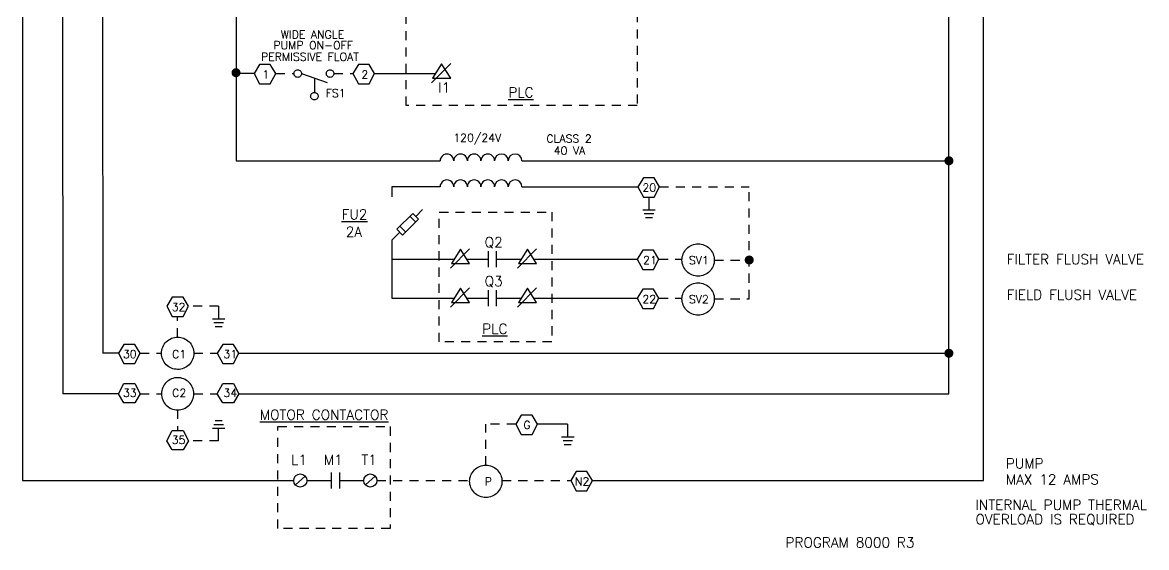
# Model space of a CAD drawing. Extents: x -283 to 170, y -177 to 25.
# Drawn here: x -203.93 to -188.42, y -177.02 to -169.78 of the extents above; entities that cross this region are included whole.
import ezdxf
from ezdxf.enums import TextEntityAlignment as Align

# ---------------------------------------------------------------- set-up
doc = ezdxf.new("R2010")
doc.units = 0
doc.header["$LTSCALE"] = 0.125
doc.header["$MEASUREMENT"] = 0
doc.linetypes.add('DASHED', pattern=[0.75, 0.5, -0.25])
doc.linetypes.add('EJE ESC 25 000$0${ Gas Line }', pattern=[0])
doc.layers.add('ASHADE', color=7, linetype='CONTINUOUS')
doc.styles.get("Standard").update_dxf_attribs({"font": 'simplex.shx', "height": 0.08})

msp = doc.modelspace()

# ---------------------------------------------------------------- linework, layer by layer
at = {"layer": 'ASHADE'}
for p, q in [((-191.145, -174.901), (-191.145, -159.385)), ((-190.668, -176.098), (-190.668, -159.385)), ((-203.929, -160.361), (-203.929, -176.098)), ((-203.381, -160.361), (-203.372, -174.901)), ((-202.831, -160.361), (-202.822, -174.341)), ((-200.978, -163.099), (-200.978, -171.685)), ((-198.02, -170.34), (-198.284, -170.609)), ((-200.733, -170.481), (-200.982, -170.481)), ((-200.078, -170.481), (-199.723, -170.606)), ((-199.901, -170.543), (-199.901, -170.742)), ((-199.07, -170.481), (-198.229, -170.481)), ((-200.978, -171.685), (-198.166, -171.685)), ((-197.037, -171.685), (-191.145, -171.685)), ((-198.166, -172.043), (-198.834, -172.043)), ((-198.834, -172.043), (-198.834, -172.181)), ((-197.037, -172.043), (-195.436, -172.043)), ((-195.286, -172.186), (-195.286, -172.361)), ((-198.582, -172.448), (-198.504, -172.527)), ((-198.503, -172.452), (-198.408, -172.357)), ((-195.369, -172.361), (-195.197, -172.361)), ((-195.348, -172.411), (-195.218, -172.411)), ((-195.332, -172.469), (-195.234, -172.469)), ((-198.721, -172.587), (-198.642, -172.665)), ((-198.834, -172.782), (-198.723, -172.672)), ((-198.834, -172.782), (-198.834, -173.582)), ((-197.76, -172.899), (-198.024, -173.168)), ((-196.835, -172.899), (-197.099, -173.168)), ((-198.834, -173.044), (-197.972, -173.044)), ((-197.798, -173.044), (-197.501, -173.044)), ((-197.39, -173.044), (-197.047, -173.044)), ((-196.873, -173.044), (-195.445, -173.044)), ((-197.76, -173.437), (-198.024, -173.706)), ((-196.835, -173.437), (-197.099, -173.706)), ((-201.224, -173.692), (-201.224, -173.866)), ((-198.834, -173.582), (-197.972, -173.582)), ((-197.798, -173.582), (-197.501, -173.582)), ((-197.39, -173.582), (-197.047, -173.582)), ((-196.873, -173.582), (-195.445, -173.582)), ((-201.307, -173.867), (-201.135, -173.867)), ((-201.286, -173.917), (-201.156, -173.917)), ((-201.27, -173.974), (-201.172, -173.974)), ((-202.604, -174.341), (-202.822, -174.341)), ((-202.604, -174.901), (-203.372, -174.901)), ((-201.27, -175.267), (-201.172, -175.267)), ((-201.307, -175.374), (-201.135, -175.374)), ((-201.286, -175.325), (-201.156, -175.325)), ((-201.224, -175.55), (-201.224, -175.375)), ((-196.408, -175.319), (-196.408, -175.494)), ((-196.491, -175.495), (-196.318, -175.495)), ((-196.47, -175.544), (-196.34, -175.544)), ((-196.453, -175.602), (-196.356, -175.602)), ((-200.163, -176.158), (-200.027, -176.038)), ((-199.197, -176.158), (-199.061, -176.038)), ((-203.929, -176.098), (-200.185, -176.098)), ((-200.004, -176.098), (-199.667, -176.098)), ((-199.556, -176.098), (-199.22, -176.098)), ((-196.065, -176.098), (-190.668, -176.098))]:
    msp.add_line(p, q, dxfattribs=at)
at = {"layer": 'ASHADE', "linetype": 'DASHED', "ltscale": 2}
for p, q in [((-200.434, -170.481), (-200.182, -170.481)), ((-199.632, -170.481), (-199.369, -170.481)), ((-195.137, -172.043), (-193.903, -172.043)), ((-193.903, -173.592), (-193.903, -172.043)), ((-195.146, -173.044), (-194.828, -173.044)), ((-194.382, -173.054), (-193.903, -173.054)), ((-201.224, -173.692), (-201.638, -173.692)), ((-195.146, -173.582), (-194.828, -173.582)), ((-194.382, -173.592), (-193.903, -173.592)), ((-201.788, -174.118), (-201.788, -173.835)), ((-202.305, -174.341), (-202.011, -174.341)), ((-201.565, -174.341), (-201.24, -174.341)), ((-202.305, -174.901), (-202.011, -174.901)), ((-201.565, -174.901), (-201.24, -174.901)), ((-201.788, -175.123), (-201.788, -175.406)), ((-197.535, -175.885), (-197.535, -175.319)), ((-197.121, -175.319), (-197.535, -175.319)), ((-201.224, -175.55), (-201.638, -175.55)), ((-199.038, -176.098), (-197.757, -176.098)), ((-197.312, -176.098), (-196.364, -176.098))]:
    msp.add_line(p, q, dxfattribs=at)
at = {"layer": 'ASHADE', "ltscale": 0.25}
for p, q in [((-200.941, -174.341), (-191.145, -174.341)), ((-200.941, -174.901), (-191.145, -174.901))]:
    msp.add_line(p, q, dxfattribs=at)
at = {"layer": 'ASHADE', "linetype": 'EJE ESC 25 000$0${ Gas Line }', "ltscale": 2}
msp.add_line((-196.408, -175.319), (-196.822, -175.319), dxfattribs=at)
at = {"layer": 'ASHADE', "linetype": 'DASHED', "ltscale": 2}
msp.add_lwpolyline([(-195.447, -166.946), (-195.447, -170.921), (-198.635, -170.921), (-198.635, -162.583), (-195.447, -162.583), (-195.447, -163.025)], dxfattribs=at)
at = {"layer": 'ASHADE', "const_width": 0.0625}
for points in [[(-201.013, -170.469, 1), (-200.951, -170.469, 1)], [(-191.176, -171.685, 1), (-191.114, -171.685, 1)], [(-193.931, -173.054, 1), (-193.869, -173.054, 1)], [(-191.176, -174.341, 1), (-191.114, -174.341, 1)]]:
    msp.add_lwpolyline(points, format="xyb", close=True, dxfattribs=at)
at = {"layer": 'ASHADE'}
for points in [[(-200.509, -170.624), (-200.434, -170.481), (-200.509, -170.357), (-200.658, -170.357), (-200.733, -170.481), (-200.658, -170.624)], [(-199.144, -170.624), (-199.07, -170.481), (-199.144, -170.357), (-199.294, -170.357), (-199.369, -170.481), (-199.294, -170.624)], [(-198.146, -170.346), (-198.27, -170.545), (-198.02, -170.545)], [(-195.212, -172.186), (-195.137, -172.043), (-195.212, -171.92), (-195.361, -171.92), (-195.436, -172.043), (-195.361, -172.186)], [(-198.765, -172.63), (-198.544, -172.41), (-198.466, -172.489), (-198.686, -172.709)], [(-197.885, -172.905), (-198.009, -173.104), (-197.76, -173.104)], [(-196.96, -172.905), (-197.084, -173.104), (-196.835, -173.104)], [(-195.221, -173.187), (-195.146, -173.044), (-195.221, -172.92), (-195.37, -172.92), (-195.445, -173.044), (-195.37, -173.187)], [(-197.885, -173.443), (-198.009, -173.642), (-197.76, -173.642)], [(-196.96, -173.443), (-197.084, -173.642), (-196.835, -173.642)], [(-195.221, -173.725), (-195.146, -173.582), (-195.221, -173.458), (-195.37, -173.458), (-195.445, -173.582), (-195.37, -173.725)], [(-201.713, -173.835), (-201.638, -173.692), (-201.713, -173.568), (-201.862, -173.568), (-201.937, -173.692), (-201.862, -173.835)], [(-202.379, -174.484), (-202.305, -174.341), (-202.379, -174.218), (-202.529, -174.218), (-202.604, -174.341), (-202.529, -174.484)], [(-201.015, -174.484), (-200.941, -174.341), (-201.015, -174.218), (-201.165, -174.218), (-201.24, -174.341), (-201.165, -174.484)], [(-202.379, -174.757), (-202.305, -174.901), (-202.379, -175.024), (-202.529, -175.024), (-202.604, -174.901), (-202.529, -174.757)], [(-201.015, -174.757), (-200.941, -174.901), (-201.015, -175.024), (-201.165, -175.024), (-201.24, -174.901), (-201.165, -174.757)], [(-196.897, -175.463), (-196.822, -175.319), (-196.897, -175.196), (-197.046, -175.196), (-197.121, -175.319), (-197.046, -175.463)], [(-201.713, -175.406), (-201.638, -175.55), (-201.713, -175.673), (-201.862, -175.673), (-201.937, -175.55), (-201.862, -175.406)], [(-196.14, -176.241), (-196.065, -176.098), (-196.14, -175.975), (-196.289, -175.975), (-196.364, -176.098), (-196.289, -176.241)]]:
    msp.add_lwpolyline(points, close=True, dxfattribs=at)
for points in [[(-200.13, -170.429, -0.098491), (-200.11, -170.433, -0.098491), (-200.093, -170.444, -0.098491), (-200.082, -170.461, -0.098491), (-200.078, -170.481, -0.098491), (-200.082, -170.501, -0.098491), (-200.093, -170.517, -0.098491), (-200.11, -170.529, -0.098491), (-200.13, -170.533, -0.098491), (-200.15, -170.529, -0.098491), (-200.167, -170.517, -0.098491), (-200.178, -170.501, -0.098491), (-200.182, -170.481, -0.098491), (-200.178, -170.461, -0.098491), (-200.167, -170.444, -0.098491), (-200.15, -170.433, -0.098491)], [(-199.684, -170.429, -0.098491), (-199.664, -170.433, -0.098491), (-199.647, -170.444, -0.098491), (-199.636, -170.461, -0.098491), (-199.632, -170.481, -0.098491), (-199.636, -170.501, -0.098491), (-199.647, -170.517, -0.098491), (-199.664, -170.529, -0.098491), (-199.684, -170.533, -0.098491), (-199.704, -170.529, -0.098491), (-199.721, -170.517, -0.098491), (-199.732, -170.501, -0.098491), (-199.736, -170.481, -0.098491), (-199.732, -170.461, -0.098491), (-199.721, -170.444, -0.098491), (-199.704, -170.433, -0.098491)], [(-199.901, -170.742, -0.098491), (-199.881, -170.746, -0.098491), (-199.864, -170.757, -0.098491), (-199.853, -170.774, -0.098491), (-199.849, -170.794, -0.098491), (-199.853, -170.813, -0.098491), (-199.864, -170.83, -0.098491), (-199.881, -170.841, -0.098491), (-199.901, -170.845, -0.098491), (-199.92, -170.841, -0.098491), (-199.937, -170.83, -0.098491), (-199.948, -170.813, -0.098491), (-199.952, -170.794, -0.098491), (-199.948, -170.774, -0.098491), (-199.937, -170.757, -0.098491), (-199.92, -170.746, -0.098491)], [(-194.828, -173.054, -0.098491), (-194.811, -172.969, -0.098491), (-194.763, -172.896, -0.098491), (-194.69, -172.848, -0.098491), (-194.605, -172.831, -0.098491), (-194.52, -172.848, -0.098491), (-194.447, -172.896, -0.098491), (-194.399, -172.969, -0.098491), (-194.382, -173.054, -0.098491), (-194.399, -173.139, -0.098491), (-194.447, -173.211, -0.098491), (-194.52, -173.26, -0.098491), (-194.605, -173.277, -0.098491), (-194.69, -173.26, -0.098491), (-194.763, -173.211, -0.098491), (-194.811, -173.139, -0.098491)], [(-194.828, -173.592, -0.098491), (-194.811, -173.507, -0.098491), (-194.763, -173.434, -0.098491), (-194.69, -173.386, -0.098491), (-194.605, -173.369, -0.098491), (-194.52, -173.386, -0.098491), (-194.447, -173.434, -0.098491), (-194.399, -173.507, -0.098491), (-194.382, -173.592, -0.098491), (-194.399, -173.677, -0.098491), (-194.447, -173.749, -0.098491), (-194.52, -173.798, -0.098491), (-194.605, -173.815, -0.098491), (-194.69, -173.798, -0.098491), (-194.763, -173.749, -0.098491), (-194.811, -173.677, -0.098491)], [(-202.011, -174.341, -0.098491), (-201.994, -174.256, -0.098491), (-201.945, -174.183, -0.098491), (-201.873, -174.135, -0.098491), (-201.788, -174.118, -0.098491), (-201.702, -174.135, -0.098491), (-201.63, -174.183, -0.098491), (-201.582, -174.256, -0.098491), (-201.565, -174.341, -0.098491), (-201.582, -174.426, -0.098491), (-201.63, -174.499, -0.098491), (-201.702, -174.547, -0.098491), (-201.788, -174.564, -0.098491), (-201.873, -174.547, -0.098491), (-201.945, -174.499, -0.098491), (-201.994, -174.426, -0.098491)], [(-202.011, -174.901, 0.098491), (-201.994, -174.986, 0.098491), (-201.945, -175.058, 0.098491), (-201.873, -175.106, 0.098491), (-201.788, -175.123, 0.098491), (-201.702, -175.106, 0.098491), (-201.63, -175.058, 0.098491), (-201.582, -174.986, 0.098491), (-201.565, -174.901, 0.098491), (-201.582, -174.815, 0.098491), (-201.63, -174.743, 0.098491), (-201.702, -174.695, 0.098491), (-201.788, -174.678, 0.098491), (-201.873, -174.695, 0.098491), (-201.945, -174.743, 0.098491), (-201.994, -174.815, 0.098491)], [(-197.758, -176.108, -0.098491), (-197.741, -176.023, -0.098491), (-197.692, -175.951, -0.098491), (-197.62, -175.902, -0.098491), (-197.535, -175.885, -0.098491), (-197.449, -175.902, -0.098491), (-197.377, -175.951, -0.098491), (-197.329, -176.023, -0.098491), (-197.312, -176.108, -0.098491), (-197.329, -176.194, -0.098491), (-197.377, -176.266, -0.098491), (-197.449, -176.314, -0.098491), (-197.535, -176.331, -0.098491), (-197.62, -176.314, -0.098491), (-197.692, -176.266, -0.098491), (-197.741, -176.194, -0.098491)]]:
    msp.add_lwpolyline(points, format="xyb", close=True, dxfattribs=at)
at = {"layer": 'ASHADE', "linetype": 'DASHED', "ltscale": 2}
for points in [[(-198.177, -172.394), (-196.626, -172.394), (-196.626, -174.184), (-198.177, -174.184)], [(-200.405, -175.354), (-198.854, -175.354), (-198.854, -176.759), (-200.405, -176.759)]]:
    msp.add_lwpolyline(points, close=True, dxfattribs=at)
at = {"layer": 'ASHADE'}
for points in [[(-197.501, -172.93), (-197.501, -173.151)], [(-197.39, -172.93), (-197.39, -173.151)], [(-197.501, -173.468), (-197.501, -173.689)], [(-197.39, -173.468), (-197.39, -173.689)], [(-199.667, -175.985), (-199.667, -176.206)], [(-199.556, -175.985), (-199.556, -176.206)]]:
    msp.add_lwpolyline(points, dxfattribs=at)
for centre in [(-200.095, -176.098), (-199.129, -176.098)]:
    msp.add_circle(centre, 0.0905, dxfattribs=at)
for centre, start, end in [((-198.072, -171.685), 359.9867, 180.0133), ((-197.884, -171.685), 359.9867, 180.0133), ((-197.696, -171.685), 359.9867, 180.0133), ((-197.508, -171.685), 359.9867, 180.0133), ((-197.32, -171.685), 0.0133, 179.9867), ((-197.131, -171.685), 0.0133, 179.9867), ((-198.072, -172.043), 359.9867, 180.0133), ((-197.884, -172.043), 359.9867, 180.0133), ((-197.696, -172.043), 359.9867, 180.0133), ((-197.508, -172.043), 359.9867, 180.0133), ((-197.32, -172.043), 0.0133, 179.9867), ((-197.131, -172.043), 0.0133, 179.9867)]:
    msp.add_arc(centre, 0.094, start, end, dxfattribs=at)

# ---------------------------------------------------------------- texts
for s, height, p in [('WIDE ANGLE', 0.1105, (-200.366, -169.997)), ('PUMP ON-OFF', 0.11046, (-200.467, -170.145)), ('PERMISSIVE FLOAT', 0.11046, (-200.637, -170.304)), ('1', 0.11, (-200.616, -170.548)), ('2', 0.11, (-199.252, -170.548)), ('I1', 0.1381, (-198.191, -170.742)), ('FS1', 0.1105, (-199.744, -170.806)), ('%%uPLC', 0.1381, (-197.225, -170.81)), ('120/24V', 0.1105, (-197.984, -171.422)), ('CLASS 2', 0.1105, (-196.699, -171.434)), ('40 VA', 0.1105, (-196.598, -171.6)), ('20', 0.1105, (-195.374, -172.11)), ('Q2', 0.1381, (-197.551, -172.877)), ('21', 0.1105, (-195.365, -173.111)), ('SV1', 0.1105, (-194.733, -173.113)), ('FILTER FLUSH VALVE', 0.13808, (-190.348, -173.113)), ('Q3', 0.1381, (-197.551, -173.415)), ('22', 0.1105, (-195.374, -173.649)), ('SV2', 0.1105, (-194.733, -173.651)), ('FIELD FLUSH VALVE', 0.13808, (-190.348, -173.602)), ('32', 0.1105, (-201.87, -173.759)), ('%%uPLC', 0.1381, (-197.585, -174.073)), ('30', 0.1105, (-202.542, -174.408)), ('C1', 0.1105, (-201.864, -174.409)), ('31', 0.1105, (-201.155, -174.408)), ('33', 0.1105, (-202.542, -174.944)), ('C2', 0.1105, (-201.864, -174.943)), ('34', 0.1105, (-201.155, -174.944)), ('%%UMOTOR CONTACTOR', 0.13808, (-200.654, -175.258)), ('G', 0.11, (-197.017, -175.386)), ('35', 0.1105, (-201.87, -175.593)), ('PUMP ', 0.1381, (-190.359, -175.931)), ('MAX 12 AMPS', 0.13808, (-190.359, -176.151)), ('P ', 0.1105, (-197.55, -176.167)), ('N2', 0.1105, (-196.305, -176.165)), ('INTERNAL PUMP THERMAL', 0.13808, (-190.779, -176.502)), ('OVERLOAD IS REQUIRED', 0.13808, (-190.779, -176.702)), ('PROGRAM 8000 R3', 0.13808, (-193.401, -177.022))]:
    msp.add_text(s, height=height, dxfattribs=at).set_placement(p)
for s, p in [('%%UFU2', (-199.347, -172.493)), ('2A', (-199.355, -172.732)), ('L1', (-200.113, -175.88)), ('M1', (-199.641, -175.88)), ('T1', (-199.147, -175.88))]:
    msp.add_text(s, height=0.1381, dxfattribs=at).set_placement(p, align=Align.CENTER)

doc.saveas('drawing.dxf')
